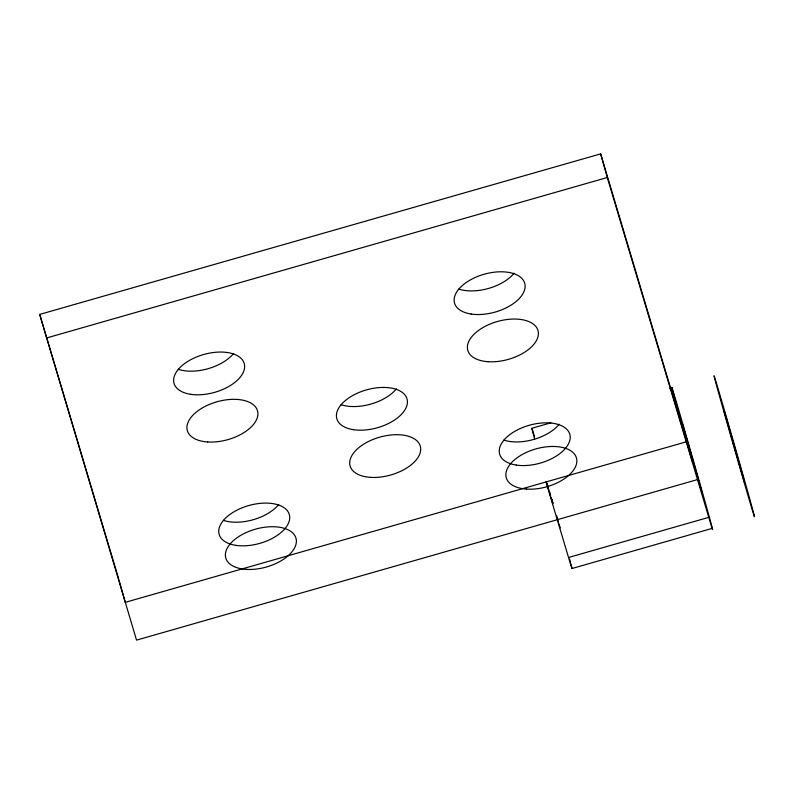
<?xml version="1.0" encoding="UTF-8"?>
<svg xmlns="http://www.w3.org/2000/svg" width="794" height="794" viewBox="0 0 794 794"><rect width="100%" height="100%" fill="white"/><g stroke="black" fill="none" stroke-linecap="round" stroke-linejoin="round"><path stroke-width="1.19" d="M697.499 479.586L136.538 640.123L39.7 314.414L600.651 153.877L693.112 463.507A72.939 0.536 74 0 1 672.369 388.822A72.939 0.536 74 0 1 699.643 482.573A72.939 0.536 74 0 1 708.774 517.351L568.534 557.477L545.984 481.958M46.34 338.046L607.301 177.509L708.774 517.351M531.851 428.274L550.867 422.835M669.719 388.822L672.091 388.147M686.224 441.831L125.263 602.358L118.951 579.908M571.998 568.514L712.238 528.377M546.391 481.928L550.619 496.091M550.937 497.163L552.872 503.634A72.939 0.536 74 0 1 551.175 497.709M39.7 314.414L118.624 578.727M559.065 524.01L560.227 527.941M558.47 521.966L556.683 515.852M552.048 499.783L552.932 502.86M600.651 153.877L607.301 177.509M570.826 563.73A72.939 0.536 74 0 1 568.534 557.477M550.49 495.327A72.939 0.536 74 0 1 549.478 491.784M548.168 487.198A72.939 0.536 74 0 1 547.195 483.784M534.61 438.903A72.939 0.536 74 0 1 533.171 432.224M533.538 433.425A72.939 0.536 74 0 1 534.541 436.71M569.576 559.105A72.939 0.536 74 0 1 570.449 562.331M396.404 388.862A36.464 19.701 -15.7 0 1 341.073 404.702M233.615 353.479A36.464 19.701 -15.7 0 1 178.283 369.309M278.714 504.518A36.464 19.701 -15.7 0 1 223.382 520.348M559.194 424.244A36.464 19.701 -15.7 0 1 503.862 440.084M514.095 273.215A36.464 19.701 -15.7 0 1 458.763 289.046M724.317 411.451L744.266 481.283L724.317 411.451M682.364 423.837L682.125 423.202L702.204 493.322L682.364 423.837M353.449 429.693A36.464 19.701 -15.7 0 0 407.421 402.389A36.464 19.701 -15.7 0 0 354.898 394.37A36.464 19.701 -15.7 0 0 353.449 429.693M190.659 394.31A36.464 19.701 -15.7 0 0 244.631 367.007A36.464 19.701 -15.7 0 0 192.108 358.987A36.464 19.701 -15.7 0 0 190.659 394.31M235.758 545.339A36.464 19.701 -15.7 0 0 289.731 518.035A36.464 19.701 -15.7 0 0 237.208 510.026A36.464 19.701 -15.7 0 0 235.758 545.339M516.239 465.076A36.464 19.701 -15.7 0 0 570.211 437.772A36.464 19.701 -15.7 0 0 517.688 429.762A36.464 19.701 -15.7 0 0 516.239 465.076M471.14 314.037A36.464 19.701 -15.7 0 0 525.112 286.733A36.464 19.701 -15.7 0 0 472.589 278.724A36.464 19.701 -15.7 0 0 471.14 314.037M488.191 361.717A36.464 19.701 -15.7 0 0 538.243 331.604A36.464 19.701 -15.7 0 0 482.256 327.982A36.464 19.701 -15.7 0 0 488.191 361.717M526.65 489.114A36.464 19.701 -15.7 0 0 576.692 459.011A36.464 19.701 -15.7 0 0 520.715 455.389A36.464 19.701 -15.7 0 0 526.65 489.114M246.17 569.377A36.464 19.701 -15.7 0 0 296.222 539.275A36.464 19.701 -15.7 0 0 240.235 535.652A36.464 19.701 -15.7 0 0 246.17 569.377M207.71 441.98A36.464 19.701 -15.7 0 0 257.762 411.878A36.464 19.701 -15.7 0 0 201.785 408.255A36.464 19.701 -15.7 0 0 207.71 441.98M370.5 477.363A36.464 19.701 -15.7 0 0 420.552 447.26A36.464 19.701 -15.7 0 0 364.565 443.638A36.464 19.701 -15.7 0 0 370.5 477.363M723.662 410.964A72.939 0.536 74 0 0 754.3 516.338A72.939 0.536 74 0 0 724.743 411.352A72.939 0.536 74 0 0 723.662 410.964"/></g></svg>
